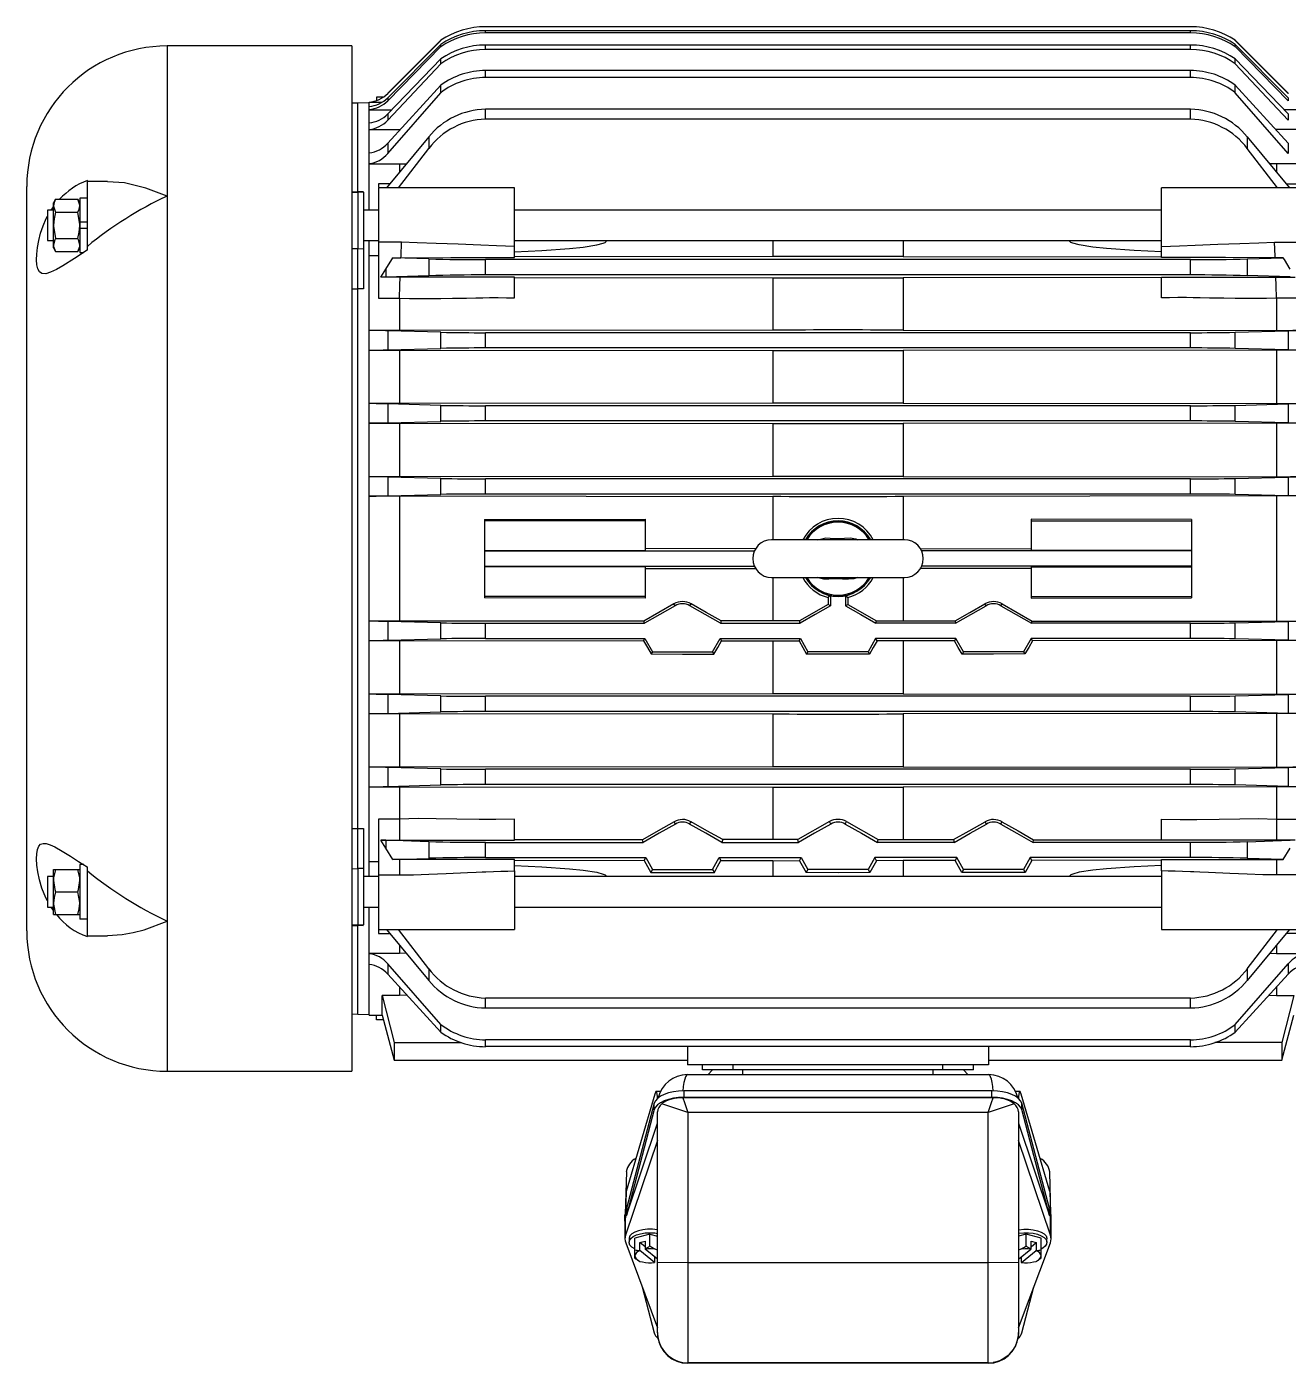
# Model space of a CAD drawing. Header units: inches. Extents: x -10.1 to 13.8, y -10 to 6.6.
# Drawn here: x -10.11 to 5.61, y -10.03 to 6.63 of the extents above; entities that cross this region are included whole.
import ezdxf

# ---------------------------------------------------------------- set-up
doc = ezdxf.new("R2010")
doc.units = ezdxf.units.IN
doc.header["$MEASUREMENT"] = 0

msp = doc.modelspace()

# ---------------------------------------------------------------- linework, layer by layer
at = {"color": 7, "linetype": 'Continuous', "lineweight": 25}
for p, q in [((4.393, 6.63), (-4.393, 6.63)), ((-4.393, 6.629), (-4.393, 6.63)), ((4.393, 6.629), (-4.393, 6.629)), ((-4.393, 6.553), (-4.393, 6.58)), ((4.393, 6.58), (-4.393, 6.58)), ((4.393, 6.553), (-4.393, 6.553)), ((4.393, 6.629), (4.393, 6.63)), ((4.393, 6.553), (4.393, 6.58)), ((-6.06, 6.39), (-8.36, 6.39)), ((-8.36, 6.39), (-8.36, -6.39)), ((-6.06, 6.39), (-6.06, -6.39)), ((-4.95, 6.461), (-5.611, 5.8)), ((-5.611, 5.799), (-4.95, 6.46)), ((-4.95, 6.41), (-5.611, 5.745)), ((-5.611, 5.708), (-4.95, 6.382)), ((-4.95, 6.46), (-4.95, 6.461)), ((-4.95, 6.382), (-4.95, 6.41)), ((-4.393, 6.347), (-4.393, 6.401)), ((4.393, 6.401), (-4.393, 6.401)), ((4.393, 6.347), (-4.393, 6.347)), ((4.393, 6.347), (4.393, 6.401)), ((5.611, 5.8), (4.95, 6.461)), ((4.95, 6.46), (4.95, 6.461)), ((5.611, 5.799), (4.95, 6.46)), ((4.95, 6.382), (4.95, 6.41)), ((4.95, 6.41), (5.611, 5.745)), ((5.611, 5.708), (4.95, 6.382)), ((-4.95, 6.228), (-5.611, 5.544)), ((-5.611, 5.466), (-4.95, 6.169)), ((-4.95, 6.169), (-4.95, 6.228)), ((4.95, 6.169), (4.95, 6.228)), ((4.95, 6.228), (5.611, 5.544)), ((5.611, 5.466), (4.95, 6.169)), ((-4.393, 5.997), (-4.393, 6.083)), ((4.393, 6.083), (-4.393, 6.083)), ((4.393, 5.997), (-4.393, 5.997)), ((4.393, 5.997), (4.393, 6.083)), ((-4.95, 5.901), (-5.611, 5.178)), ((-4.95, 5.808), (-4.95, 5.901)), ((4.95, 5.808), (4.95, 5.901)), ((4.95, 5.901), (5.611, 5.178)), ((-5.986, 5.679), (-6.06, 5.676)), ((-5.844, 5.683), (-5.986, 5.679)), ((-5.986, 4.564), (-5.986, 5.679)), ((-5.844, 5.637), (-5.844, 5.69)), ((-5.844, 5.689), (-5.69, 5.689)), ((-5.75, 5.75), (-5.75, 5.712)), ((-5.673, 5.75), (-5.75, 5.75)), ((-5.611, 5.051), (-4.95, 5.808)), ((-5.611, 5.8), (-5.611, 5.799)), ((-5.611, 5.745), (-5.611, 5.708)), ((5.611, 5.051), (4.95, 5.808)), ((5.611, 5.8), (5.611, 5.799)), ((5.611, 5.745), (5.611, 5.708)), ((-5.844, 4.344), (-5.844, 5.636)), ((-5.844, 5.596), (-5.561, 5.596)), ((-5.611, 5.544), (-5.611, 5.466)), ((-4.393, 5.477), (-4.393, 5.602)), ((4.393, 5.602), (-4.393, 5.602)), ((4.393, 5.477), (4.393, 5.602)), ((5.844, 5.596), (5.561, 5.596)), ((5.611, 5.544), (5.611, 5.466)), ((-5.844, 5.348), (-5.465, 5.348)), ((-5.465, 5.348), (-5.455, 5.348)), ((4.393, 5.477), (-4.393, 5.477)), ((5.465, 5.348), (5.455, 5.348)), ((5.844, 5.348), (5.465, 5.348)), ((-5.1, 5.258), (-5.627, 4.622)), ((-5.611, 5.178), (-5.611, 5.051)), ((-5.1, 5.258), (-5.1, 5.111)), ((5.1, 5.258), (5.1, 5.111)), ((5.1, 5.258), (5.627, 4.622)), ((5.611, 5.178), (5.611, 5.051)), ((-5.478, 4.622), (-5.1, 5.111)), ((5.478, 4.622), (5.1, 5.111)), ((-5.844, 4.922), (-5.465, 4.922)), ((-5.465, 4.922), (-5.465, 4.822)), ((-5.465, 4.922), (-5.381, 4.919)), ((5.465, 4.922), (5.381, 4.919)), ((5.465, 4.922), (5.465, 4.822)), ((5.844, 4.922), (5.465, 4.922)), ((-9.355, 4.712), (-9.355, 3.843)), ((-9.104, 4.7), (-9.355, 4.7)), ((-5.725, 4.673), (-5.725, 4.632)), ((-5.585, 4.673), (-5.725, 4.673)), ((5.585, 4.673), (5.725, 4.673)), ((-10.11, -4.64), (-10.11, 4.64)), ((-6.06, 4.573), (-5.986, 4.575)), ((-5.986, 4.564), (-6.06, 4.561)), ((-5.986, 4.575), (-5.914, 4.577)), ((-5.914, 4.566), (-5.986, 4.564)), ((-5.986, 4.564), (-5.986, 3.864)), ((-5.914, 4.566), (-5.914, 3.365)), ((-4.032, 4.622), (-5.725, 4.622)), ((-5.725, 4.622), (-5.725, 3.246)), ((-4.032, 3.892), (-4.032, 4.622)), ((5.725, 4.622), (4.032, 4.622)), ((4.032, 3.892), (4.032, 4.622)), ((-9.777, 4.344), (-9.851, 4.344)), ((-9.851, 4.344), (-9.851, 3.964)), ((-9.807, 4.344), (-9.777, 4.387)), ((-9.752, 4.479), (-9.777, 4.436)), ((-9.777, 3.873), (-9.777, 4.436)), ((-9.752, 4.479), (-9.474, 4.479)), ((-9.449, 4.436), (-9.474, 4.479)), ((-9.355, 4.494), (-9.449, 4.494)), ((-9.449, 4.494), (-9.449, 3.814)), ((-5.725, 4.344), (-5.914, 4.344)), ((4.032, 4.344), (-4.032, 4.344)), ((-9.752, 4.317), (-9.474, 4.317)), ((-9.355, 4.192), (-9.449, 4.192)), ((-9.355, 4.117), (-9.449, 4.117)), ((-9.851, 3.964), (-9.777, 3.964)), ((-9.777, 3.873), (-9.752, 3.829)), ((-9.752, 3.992), (-9.474, 3.992)), ((-9.474, 3.829), (-9.449, 3.873)), ((-6.06, 3.865), (-5.986, 3.864)), ((-5.986, 3.864), (-5.914, 3.863)), ((-5.914, 3.964), (-5.725, 3.964)), ((-5.844, -3.964), (-5.844, 3.964)), ((-5.439, 3.943), (-5.725, 3.943)), ((-4.032, 3.964), (4.032, 3.964)), ((-4.032, 3.752), (-4.032, 3.892)), ((-0.812, 3.964), (-0.812, 3.764)), ((0.812, 3.964), (0.812, 3.764)), ((4.032, 3.752), (4.032, 3.892)), ((5.439, 3.943), (5.725, 3.943)), ((-9.752, 3.829), (-9.474, 3.829)), ((-9.449, 3.814), (-9.4, 3.814)), ((-5.844, 3.778), (-5.725, 3.778)), ((-5.1, 3.736), (-5.546, 3.751)), ((-5.546, 3.751), (-5.447, 3.751)), ((-5.1, 3.736), (-5.1, 3.528)), ((-4.393, 3.537), (-4.393, 3.727)), ((4.393, 3.727), (-4.393, 3.727)), ((-0.812, 3.764), (-4.032, 3.76)), ((0.812, 3.764), (4.032, 3.76)), ((4.393, 3.537), (4.393, 3.727)), ((5.1, 3.736), (5.546, 3.751)), ((5.1, 3.736), (5.1, 3.528)), ((5.546, 3.751), (5.447, 3.751)), ((-5.697, 3.509), (-5.636, 3.609)), ((-5.697, 3.509), (-5.636, 3.511)), ((-5.456, 3.509), (-5.697, 3.509)), ((-5.636, 3.609), (-5.636, 3.511)), ((-5.636, 3.511), (-5.1, 3.528)), ((4.393, 3.537), (-4.393, 3.537)), ((-4.032, 3.249), (-4.032, 3.508)), ((-4.032, 3.505), (-0.812, 3.502)), ((-0.812, 3.502), (-0.812, 2.849)), ((4.032, 3.505), (0.812, 3.502)), ((0.812, 3.502), (0.812, 2.849)), ((4.032, 3.249), (4.032, 3.508)), ((5.636, 3.511), (5.1, 3.528)), ((5.456, 3.509), (5.697, 3.509)), ((-6.06, 3.363), (-5.986, 3.364)), ((-5.914, 3.365), (-5.986, 3.364)), ((-5.986, -3.364), (-5.986, 3.364)), ((-5.725, 3.246), (-5.465, 3.246)), ((-5.465, 3.246), (-5.465, 2.844)), ((5.465, 3.246), (5.465, 2.844)), ((5.725, 3.246), (5.465, 3.246)), ((-5.465, 2.844), (-5.844, 2.844)), ((-4.95, 2.821), (-5.611, 2.841)), ((-5.611, 2.841), (-5.611, 2.602)), ((-0.812, 2.849), (-5.465, 2.844)), ((0.812, 2.849), (5.465, 2.844)), ((4.95, 2.821), (5.611, 2.841)), ((5.465, 2.844), (5.844, 2.844)), ((5.611, 2.841), (5.611, 2.602)), ((-4.95, 2.621), (-4.95, 2.821)), ((-4.393, 2.626), (-4.393, 2.816)), ((4.393, 2.816), (-4.393, 2.816)), ((4.393, 2.626), (4.393, 2.816)), ((4.95, 2.621), (4.95, 2.821)), ((-5.844, 2.599), (-5.465, 2.599)), ((-5.611, 2.602), (-4.95, 2.621)), ((-5.465, 2.599), (-0.812, 2.595)), ((-5.465, 2.599), (-5.465, 1.932)), ((4.393, 2.626), (-4.393, 2.626)), ((-0.812, 2.595), (-0.812, 1.936)), ((5.465, 2.599), (0.812, 2.595)), ((0.812, 2.595), (0.812, 1.936)), ((5.611, 2.602), (4.95, 2.621)), ((5.844, 2.599), (5.465, 2.599)), ((5.465, 2.599), (5.465, 1.932)), ((-5.465, 1.932), (-5.844, 1.932)), ((-4.95, 1.91), (-5.611, 1.929)), ((-5.611, 1.929), (-5.611, 1.693)), ((-0.812, 1.936), (-5.465, 1.932)), ((-4.95, 1.711), (-4.95, 1.91)), ((-4.393, 1.716), (-4.393, 1.906)), ((4.393, 1.906), (-4.393, 1.906)), ((0.812, 1.936), (5.465, 1.932)), ((4.393, 1.716), (4.393, 1.906)), ((4.95, 1.91), (5.611, 1.929)), ((4.95, 1.711), (4.95, 1.91)), ((5.465, 1.932), (5.844, 1.932)), ((5.611, 1.929), (5.611, 1.693)), ((-5.844, 1.69), (-5.465, 1.69)), ((-5.611, 1.693), (-4.95, 1.711)), ((-5.465, 1.69), (-0.812, 1.686)), ((-5.465, 1.69), (-5.465, 1.02)), ((4.393, 1.716), (-4.393, 1.716)), ((-0.812, 1.686), (-0.812, 1.025)), ((5.465, 1.69), (0.812, 1.686)), ((0.812, 1.686), (0.812, 1.025)), ((5.611, 1.693), (4.95, 1.711)), ((5.844, 1.69), (5.465, 1.69)), ((5.465, 1.69), (5.465, 1.02)), ((-5.465, 1.02), (-5.844, 1.02)), ((-4.95, 1), (-5.611, 1.017)), ((-5.611, 1.017), (-5.611, 0.783)), ((-0.812, 1.025), (-5.465, 1.02)), ((-4.95, 0.801), (-4.95, 1)), ((0.812, 1.025), (5.465, 1.02)), ((4.95, 1), (5.611, 1.017)), ((4.95, 0.801), (4.95, 1)), ((5.465, 1.02), (5.844, 1.02)), ((5.611, 1.017), (5.611, 0.783)), ((-4.393, 0.805), (-4.393, 0.995)), ((4.393, 0.995), (-4.393, 0.995)), ((4.393, 0.805), (4.393, 0.995)), ((-5.844, 0.781), (-5.465, 0.781)), ((-5.611, 0.783), (-4.95, 0.801)), ((-5.465, 0.781), (-0.812, 0.776)), ((-5.465, 0.781), (-5.465, -0.781)), ((4.393, 0.805), (-4.393, 0.805)), ((-0.812, 0.776), (-0.812, 0.235)), ((5.465, 0.781), (0.812, 0.776)), ((0.812, 0.776), (0.812, 0.235)), ((5.611, 0.783), (4.95, 0.801)), ((5.844, 0.781), (5.465, 0.781)), ((5.465, 0.781), (5.465, -0.781)), ((-4.405, 0.489), (-2.405, 0.491)), ((-4.405, 0.489), (-4.405, -0.489)), ((-2.405, 0.47), (-4.405, 0.47)), ((-2.405, 0.491), (-2.405, 0.103)), ((2.405, 0.491), (2.405, 0.103)), ((4.405, 0.489), (2.405, 0.491)), ((2.405, 0.47), (4.405, 0.47)), ((4.405, 0.489), (4.405, -0.489)), ((0.827, 0.235), (-0.827, 0.235)), ((-4.405, 0.103), (-2.405, 0.103)), ((-4.405, 0.096), (-1.042, 0.096)), ((-1.021, 0.125), (-2.405, 0.124)), ((1.022, 0.125), (2.405, 0.124)), ((4.405, 0.096), (1.042, 0.096)), ((4.405, 0.103), (2.405, 0.103)), ((-4.405, -0.096), (-1.042, -0.096)), ((-2.405, -0.103), (-4.405, -0.103)), ((-2.405, -0.103), (-2.405, -0.491)), ((-2.405, -0.124), (-1.022, -0.125)), ((2.405, -0.124), (1.021, -0.125)), ((4.405, -0.096), (1.042, -0.096)), ((2.405, -0.103), (4.405, -0.103)), ((2.405, -0.103), (2.405, -0.491)), ((-0.827, -0.235), (0.827, -0.235)), ((-0.812, -0.235), (-0.812, -0.776)), ((0.812, -0.235), (0.812, -0.776)), ((-2.405, -0.47), (-4.405, -0.47)), ((-2.405, -0.491), (-4.405, -0.489)), ((-0.093, -0.461), (-0.093, -0.587)), ((-0.036, -0.454), (-0.036, -0.457)), ((0.036, -0.454), (0.036, -0.457)), ((0.093, -0.461), (0.122, -0.485)), ((0.093, -0.461), (0.093, -0.587)), ((2.405, -0.47), (4.405, -0.47)), ((2.405, -0.491), (4.405, -0.489)), ((-2.031, -0.587), (-2.045, -0.563)), ((-1.845, -0.587), (-1.831, -0.563)), ((-0.123, -0.57), (-0.48, -0.776)), ((-0.093, -0.587), (-0.123, -0.57)), ((0.093, -0.587), (0.123, -0.57)), ((0.123, -0.57), (0.48, -0.776)), ((1.845, -0.587), (1.831, -0.563)), ((2.031, -0.587), (2.045, -0.563)), ((-5.465, -0.781), (-5.844, -0.781)), ((-4.95, -0.801), (-5.611, -0.783)), ((-5.611, -0.783), (-5.611, -1.017)), ((-2.418, -0.778), (-5.465, -0.781)), ((-4.95, -1), (-4.95, -0.801)), ((-4.393, -0.805), (-2.411, -0.805)), ((-4.393, -0.995), (-4.393, -0.805)), ((-2.411, -0.805), (-2.418, -0.778)), ((-1.458, -0.777), (-1.465, -0.805)), ((-1.465, -0.805), (-0.473, -0.805)), ((-0.812, -0.776), (-1.458, -0.777)), ((-0.48, -0.776), (-0.812, -0.776)), ((-0.473, -0.805), (-0.48, -0.776)), ((0.473, -0.805), (0.48, -0.776)), ((1.465, -0.805), (0.473, -0.805)), ((0.48, -0.776), (0.812, -0.776)), ((0.812, -0.776), (1.458, -0.777)), ((1.458, -0.777), (1.465, -0.805)), ((2.411, -0.805), (2.418, -0.778)), ((4.393, -0.805), (2.411, -0.805)), ((2.418, -0.778), (5.465, -0.781)), ((4.393, -0.995), (4.393, -0.805)), ((4.95, -0.801), (5.611, -0.783)), ((4.95, -1), (4.95, -0.801)), ((5.465, -0.781), (5.844, -0.781)), ((5.611, -0.783), (5.611, -1.017)), ((-4.393, -0.995), (-2.407, -0.995)), ((-2.423, -1.023), (-2.407, -0.995)), ((-2.407, -0.995), (-2.313, -1.16)), ((-1.563, -1.16), (-1.469, -0.995)), ((-1.469, -0.995), (-0.469, -0.995)), ((-1.469, -0.995), (-1.452, -1.024)), ((-0.486, -1.025), (-0.469, -0.995)), ((-0.469, -0.995), (-0.375, -1.16)), ((0.469, -0.995), (0.375, -1.16)), ((1.469, -0.995), (0.469, -0.995)), ((0.486, -1.025), (0.469, -0.995)), ((1.469, -0.995), (1.452, -1.024)), ((1.563, -1.16), (1.469, -0.995)), ((2.407, -0.995), (2.313, -1.16)), ((4.393, -0.995), (2.407, -0.995)), ((2.423, -1.023), (2.407, -0.995)), ((-5.844, -1.02), (-5.465, -1.02)), ((-5.611, -1.017), (-4.95, -1)), ((-5.465, -1.02), (-2.423, -1.023)), ((-5.465, -1.02), (-5.465, -1.69)), ((-2.313, -1.16), (-2.329, -1.188)), ((-2.313, -1.16), (-1.563, -1.16)), ((-1.563, -1.16), (-1.546, -1.189)), ((-1.452, -1.024), (-0.812, -1.025)), ((-0.812, -1.025), (-0.486, -1.025)), ((-0.812, -1.025), (-0.812, -1.686)), ((-0.375, -1.16), (-0.392, -1.19)), ((0.375, -1.16), (-0.375, -1.16)), ((0.375, -1.16), (0.392, -1.19)), ((0.812, -1.025), (0.486, -1.025)), ((1.452, -1.024), (0.812, -1.025)), ((0.812, -1.025), (0.812, -1.686)), ((1.563, -1.16), (1.546, -1.189)), ((2.313, -1.16), (1.563, -1.16)), ((2.313, -1.16), (2.329, -1.188)), ((5.465, -1.02), (2.423, -1.023)), ((5.611, -1.017), (4.95, -1)), ((5.844, -1.02), (5.465, -1.02)), ((5.465, -1.02), (5.465, -1.69)), ((-5.465, -1.69), (-5.844, -1.69)), ((-4.95, -1.711), (-5.611, -1.693)), ((-5.611, -1.693), (-5.611, -1.929)), ((-0.812, -1.686), (-5.465, -1.69)), ((-4.95, -1.91), (-4.95, -1.711)), ((-4.393, -1.906), (-4.393, -1.716)), ((4.393, -1.716), (-4.393, -1.716)), ((0.812, -1.686), (5.465, -1.69)), ((4.393, -1.906), (4.393, -1.716)), ((4.95, -1.711), (5.611, -1.693)), ((4.95, -1.91), (4.95, -1.711)), ((5.465, -1.69), (5.844, -1.69)), ((5.611, -1.693), (5.611, -1.929)), ((-5.844, -1.932), (-5.465, -1.932)), ((-5.611, -1.929), (-4.95, -1.91)), ((-5.465, -1.932), (-0.812, -1.936)), ((-5.465, -1.932), (-5.465, -2.599)), ((4.393, -1.906), (-4.393, -1.906)), ((-0.812, -1.936), (-0.812, -2.595)), ((5.465, -1.932), (0.812, -1.936)), ((0.812, -1.936), (0.812, -2.595)), ((5.611, -1.929), (4.95, -1.91)), ((5.844, -1.932), (5.465, -1.932)), ((5.465, -1.932), (5.465, -2.599)), ((-5.465, -2.599), (-5.844, -2.599)), ((-4.95, -2.621), (-5.611, -2.602)), ((-5.611, -2.602), (-5.611, -2.841)), ((-0.812, -2.595), (-5.465, -2.599)), ((-4.95, -2.821), (-4.95, -2.621)), ((4.393, -2.626), (-4.393, -2.626)), ((-4.393, -2.816), (-4.393, -2.626)), ((0.812, -2.595), (5.465, -2.599)), ((4.393, -2.816), (4.393, -2.626)), ((4.95, -2.621), (5.611, -2.602)), ((4.95, -2.821), (4.95, -2.621)), ((5.465, -2.599), (5.844, -2.599)), ((5.611, -2.602), (5.611, -2.841)), ((-5.611, -2.841), (-4.95, -2.821)), ((4.393, -2.816), (-4.393, -2.816)), ((5.611, -2.841), (4.95, -2.821)), ((-5.844, -2.844), (-5.465, -2.844)), ((-5.465, -2.844), (-0.812, -2.849)), ((-5.465, -2.844), (-5.465, -3.246)), ((-0.812, -2.849), (-0.812, -3.502)), ((5.465, -2.844), (0.812, -2.849)), ((0.812, -2.849), (0.812, -3.502)), ((5.844, -2.844), (5.465, -2.844)), ((5.465, -2.844), (5.465, -3.246)), ((-5.465, -3.246), (-5.725, -3.246)), ((-5.725, -3.246), (-5.725, -4.673)), ((-4.032, -3.508), (-4.032, -3.249)), ((-2.027, -3.308), (-2.043, -3.28)), ((-1.849, -3.308), (-1.832, -3.28)), ((-0.107, -3.278), (-0.501, -3.501)), ((-0.089, -3.308), (-0.107, -3.278)), ((0.089, -3.308), (0.107, -3.278)), ((0.107, -3.278), (0.501, -3.501)), ((1.849, -3.308), (1.832, -3.28)), ((2.027, -3.308), (2.043, -3.28)), ((4.032, -3.508), (4.032, -3.249)), ((5.465, -3.246), (5.725, -3.246)), ((-6.06, -3.363), (-5.986, -3.364)), ((-5.986, -3.364), (-5.914, -3.365)), ((-5.914, -3.365), (-5.914, -4.566)), ((-5.636, -3.511), (-5.697, -3.509)), ((-5.697, -3.509), (-5.465, -3.509)), ((-5.636, -3.609), (-5.697, -3.509)), ((-5.1, -3.528), (-5.636, -3.511)), ((-5.636, -3.511), (-5.636, -3.609)), ((-5.546, -3.751), (-5.636, -3.609)), ((-5.1, -3.528), (-5.1, -3.736)), ((-4.393, -3.727), (-4.393, -3.537)), ((-4.393, -3.537), (-2.43, -3.537)), ((-2.438, -3.504), (-4.032, -3.505)), ((-2.43, -3.537), (-2.438, -3.504)), ((-1.437, -3.502), (-1.446, -3.537)), ((-1.446, -3.537), (-0.492, -3.537)), ((-0.812, -3.502), (-1.437, -3.502)), ((-0.501, -3.501), (-0.812, -3.502)), ((-0.492, -3.537), (-0.501, -3.501)), ((0.492, -3.537), (0.501, -3.501)), ((1.446, -3.537), (0.492, -3.537)), ((0.501, -3.501), (0.812, -3.502)), ((0.812, -3.502), (1.437, -3.502)), ((1.437, -3.502), (1.446, -3.537)), ((2.43, -3.537), (2.438, -3.504)), ((4.393, -3.537), (2.43, -3.537)), ((2.438, -3.504), (4.032, -3.505)), ((4.393, -3.727), (4.393, -3.537)), ((5.1, -3.528), (5.636, -3.511)), ((5.1, -3.528), (5.1, -3.736)), ((5.697, -3.509), (5.465, -3.509)), ((5.546, -3.751), (5.636, -3.609)), ((-9.4, -3.814), (-9.449, -3.814)), ((-9.449, -3.814), (-9.449, -4.492)), ((-5.725, -3.778), (-5.844, -3.778)), ((-5.546, -3.751), (-5.1, -3.736)), ((-5.465, -3.751), (-5.546, -3.751)), ((-5.465, -3.751), (-5.465, -3.943)), ((-4.393, -3.727), (-2.396, -3.727)), ((-4.032, -3.892), (-4.032, -3.752)), ((-4.032, -3.76), (-2.416, -3.762)), ((-2.416, -3.762), (-2.396, -3.727)), ((-1.48, -3.727), (-0.458, -3.727)), ((-1.48, -3.727), (-1.459, -3.763)), ((-1.459, -3.763), (-0.812, -3.764)), ((-0.812, -3.764), (-0.48, -3.765)), ((-0.812, -3.764), (-0.812, -3.964)), ((-0.48, -3.765), (-0.458, -3.727)), ((-0.48, -3.765), (-0.398, -3.914)), ((0.48, -3.765), (0.398, -3.914)), ((1.48, -3.727), (0.458, -3.727)), ((0.48, -3.765), (0.458, -3.727)), ((0.812, -3.764), (0.48, -3.765)), ((1.459, -3.763), (0.812, -3.764)), ((0.812, -3.764), (0.812, -3.964)), ((1.48, -3.727), (1.459, -3.763)), ((4.393, -3.727), (2.396, -3.727)), ((2.416, -3.762), (2.396, -3.727)), ((4.032, -3.76), (2.416, -3.762)), ((4.032, -3.892), (4.032, -3.752)), ((5.546, -3.751), (5.1, -3.736)), ((5.465, -3.751), (5.546, -3.751)), ((5.465, -3.751), (5.465, -3.943)), ((-9.777, -3.964), (-9.851, -3.964)), ((-9.851, -3.964), (-9.851, -4.344)), ((-9.777, -3.873), (-9.449, -3.873)), ((-9.777, -4.436), (-9.777, -3.873)), ((-9.355, -3.843), (-9.355, -4.712)), ((-6.06, -3.865), (-5.986, -3.864)), ((-5.914, -3.863), (-5.986, -3.864)), ((-5.986, -3.864), (-5.986, -4.564)), ((-5.725, -3.964), (-5.914, -3.964)), ((-5.725, -3.943), (-5.465, -3.943)), ((-4.032, -3.892), (-4.032, -4.622)), ((4.032, -3.964), (-4.032, -3.964)), ((-2.313, -3.875), (-2.334, -3.912)), ((-2.334, -3.912), (-1.541, -3.913)), ((-2.313, -3.875), (-1.563, -3.875)), ((-1.563, -3.875), (-1.541, -3.913)), ((-0.375, -3.875), (-0.398, -3.914)), ((0.375, -3.875), (-0.375, -3.875)), ((0.375, -3.875), (0.398, -3.914)), ((1.563, -3.875), (1.541, -3.913)), ((2.334, -3.912), (1.541, -3.913)), ((2.313, -3.875), (1.563, -3.875)), ((2.313, -3.875), (2.334, -3.912)), ((4.032, -3.892), (4.032, -4.622)), ((5.725, -3.943), (5.465, -3.943)), ((-9.752, -4.154), (-9.474, -4.154)), ((-9.851, -4.344), (-9.777, -4.344)), ((-9.777, -4.386), (-9.807, -4.344)), ((-9.777, -4.436), (-9.449, -4.436)), ((-9.355, -4.492), (-9.449, -4.492)), ((-5.914, -4.344), (-5.725, -4.344)), ((-5.844, -5.69), (-5.844, -4.344)), ((-4.032, -4.344), (4.032, -4.344)), ((-6.06, -4.561), (-5.986, -4.564)), ((-6.06, -4.573), (-5.986, -4.575)), ((-5.986, -4.564), (-5.914, -4.566)), ((-5.986, -5.679), (-5.986, -4.564)), ((-5.914, -4.577), (-5.986, -4.575)), ((-5.725, -4.622), (-4.032, -4.622)), ((-5.627, -4.622), (-5.1, -5.258)), ((-5.1, -5.111), (-5.478, -4.622)), ((4.032, -4.622), (5.725, -4.622)), ((5.1, -5.111), (5.478, -4.622)), ((5.627, -4.622), (5.1, -5.258)), ((-9.355, -4.7), (-9.103, -4.7)), ((-5.725, -4.673), (-5.585, -4.673)), ((-5.465, -4.822), (-5.465, -4.922)), ((5.465, -4.822), (5.465, -4.922)), ((5.725, -4.673), (5.585, -4.673)), ((-5.465, -4.922), (-5.844, -4.922)), ((-5.381, -4.919), (-5.465, -4.922)), ((5.381, -4.919), (5.465, -4.922)), ((5.465, -4.922), (5.844, -4.922)), ((-4.95, -5.808), (-5.611, -5.051)), ((-5.611, -5.051), (-5.611, -5.178)), ((-5.1, -5.111), (-5.1, -5.258)), ((4.95, -5.808), (5.611, -5.051)), ((5.1, -5.111), (5.1, -5.258)), ((5.611, -5.051), (5.611, -5.178)), ((-5.611, -5.178), (-4.95, -5.901)), ((5.611, -5.178), (4.95, -5.901)), ((-5.465, -5.446), (-5.681, -5.446)), ((-5.681, -5.69), (-5.681, -5.446)), ((-5.681, -5.446), (-5.531, -6.033)), ((-5.465, -5.342), (-5.465, -5.446)), ((-5.369, -5.443), (-5.465, -5.446)), ((4.393, -5.477), (-4.393, -5.477)), ((-4.393, -5.602), (-4.393, -5.477)), ((4.393, -5.602), (4.393, -5.477)), ((5.369, -5.443), (5.465, -5.446)), ((5.465, -5.342), (5.465, -5.446)), ((5.465, -5.446), (5.681, -5.446)), ((5.681, -5.446), (5.531, -6.033)), ((4.393, -5.602), (-4.393, -5.602)), ((-6.06, -5.676), (-5.986, -5.679)), ((-5.986, -5.679), (-5.844, -5.683)), ((-5.844, -5.69), (-5.681, -5.69)), ((-5.75, -5.75), (-5.75, -5.69)), ((-5.665, -5.75), (-5.75, -5.75)), ((-5.681, -5.69), (-5.531, -6.25)), ((-4.95, -5.901), (-4.95, -5.808)), ((4.95, -5.901), (4.95, -5.808)), ((5.531, -6.25), (5.681, -5.69)), ((-5.531, -6.033), (-4.694, -6.033)), ((-5.531, -6.033), (-5.531, -6.25)), ((4.393, -5.997), (-4.393, -5.997)), ((-4.393, -6.083), (-4.393, -5.997)), ((4.393, -6.083), (-4.393, -6.083)), ((-1.875, -6.083), (-1.875, -6.31)), ((1.875, -6.083), (1.875, -6.31)), ((4.393, -6.083), (4.393, -5.997)), ((5.531, -6.033), (4.694, -6.033)), ((5.531, -6.033), (5.531, -6.25)), ((-5.531, -6.25), (-1.875, -6.25)), ((1.875, -6.31), (-1.875, -6.31)), ((-1.688, -6.372), (-1.688, -6.31)), ((-1.307, -6.372), (-1.307, -6.31)), ((1.307, -6.372), (1.307, -6.31)), ((1.688, -6.372), (1.688, -6.31)), ((1.875, -6.25), (5.531, -6.25)), ((-8.36, -6.39), (-6.06, -6.39)), ((1.879, -6.433), (-1.879, -6.433)), ((1.688, -6.372), (-1.688, -6.372)), ((-1.622, -6.433), (-1.565, -6.372)), ((-1.185, -6.433), (-1.185, -6.372)), ((1.185, -6.433), (1.185, -6.372)), ((1.622, -6.433), (1.565, -6.372)), ((-2.213, -6.642), (-2.265, -6.642)), ((-1.918, -6.715), (-1.918, -6.635)), ((1.918, -6.635), (-1.918, -6.635)), ((1.918, -6.715), (1.918, -6.635)), ((2.265, -6.642), (2.213, -6.642)), ((-2.284, -6.677), (-2.641, -7.89)), ((-2.29, -6.788), (-2.635, -8.101)), ((-2.29, -6.868), (-2.29, -6.788)), ((-1.87, -6.905), (-2.196, -6.794)), ((1.933, -6.722), (-1.933, -6.722)), ((1.918, -6.715), (-1.918, -6.715)), ((2.196, -6.794), (1.87, -6.905)), ((2.641, -7.89), (2.284, -6.677)), ((2.29, -6.868), (2.29, -6.788)), ((2.635, -8.101), (2.29, -6.788)), ((-2.29, -6.868), (-2.637, -8.187)), ((-2.25, -9.65), (-2.25, -6.896)), ((-1.87, -6.905), (-1.87, -10.03)), ((1.87, -6.905), (-1.87, -6.905)), ((1.87, -10.03), (1.87, -6.905)), ((2.25, -6.896), (2.25, -9.65)), ((2.637, -8.187), (2.29, -6.868)), ((-2.637, -8.187), (-2.251, -7.036)), ((-2.251, -7.251), (-2.251, -7.036)), ((2.251, -7.036), (2.637, -8.187)), ((2.251, -7.036), (2.251, -7.251)), ((-2.251, -7.251), (-2.648, -8.434)), ((2.648, -8.434), (2.251, -7.251)), ((-2.52, -7.477), (-2.537, -7.489)), ((2.537, -7.489), (2.52, -7.477)), ((-2.638, -7.642), (-2.654, -8.173)), ((2.654, -8.173), (2.638, -7.642)), ((-2.641, -7.89), (-2.649, -8.164)), ((2.641, -7.89), (2.649, -8.164)), ((-2.631, -8.102), (-2.654, -8.192)), ((-2.631, -8.102), (-2.649, -8.164)), ((-2.631, -8.102), (-2.635, -8.101)), ((2.635, -8.101), (2.631, -8.102)), ((2.654, -8.192), (2.631, -8.102)), ((2.649, -8.164), (2.631, -8.102)), ((-2.654, -8.171), (-2.656, -8.18)), ((-2.656, -8.26), (-2.656, -8.18)), ((-2.655, -8.255), (-2.656, -8.26)), ((-2.656, -8.26), (-2.655, -8.264)), ((-2.655, -8.248), (-2.655, -8.255)), ((-2.655, -8.263), (-2.655, -8.478)), ((-2.654, -8.171), (-2.654, -8.192)), ((-2.648, -8.212), (-2.637, -8.18)), ((-2.648, -8.434), (-2.648, -8.212)), ((-2.637, -8.187), (-2.637, -8.18)), ((2.637, -8.18), (2.637, -8.187)), ((2.637, -8.18), (2.648, -8.212)), ((2.648, -8.434), (2.648, -8.212)), ((2.656, -8.18), (2.654, -8.171)), ((2.654, -8.192), (2.654, -8.171)), ((2.655, -8.255), (2.655, -8.248)), ((2.656, -8.26), (2.655, -8.255)), ((2.655, -8.264), (2.656, -8.26)), ((2.655, -8.478), (2.655, -8.263)), ((2.656, -8.26), (2.656, -8.18)), ((-2.604, -8.478), (-2.604, -8.522)), ((-2.344, -8.422), (-2.532, -8.472)), ((-2.532, -8.718), (-2.532, -8.472)), ((-2.344, -8.567), (-2.344, -8.422)), ((-2.344, -8.422), (-2.25, -8.447)), ((2.344, -8.422), (2.25, -8.447)), ((2.344, -8.567), (2.344, -8.422)), ((2.532, -8.472), (2.344, -8.422)), ((2.532, -8.718), (2.532, -8.472)), ((2.604, -8.522), (2.604, -8.478)), ((-2.646, -8.527), (-2.251, -9.589)), ((-2.47, -8.526), (-2.405, -8.508)), ((-2.47, -8.621), (-2.47, -8.526)), ((-2.405, -8.578), (-2.47, -8.526)), ((-2.47, -8.621), (-2.468, -8.626)), ((-2.285, -8.773), (-2.468, -8.626)), ((-2.405, -8.508), (-2.405, -8.604)), ((-2.405, -8.604), (-2.403, -8.608)), ((-2.25, -8.731), (-2.403, -8.608)), ((2.25, -8.731), (2.403, -8.608)), ((2.251, -9.589), (2.646, -8.527)), ((2.285, -8.773), (2.468, -8.626)), ((2.403, -8.608), (2.405, -8.604)), ((2.405, -8.508), (2.47, -8.526)), ((2.405, -8.604), (2.405, -8.508)), ((2.405, -8.578), (2.47, -8.526)), ((2.468, -8.626), (2.47, -8.621)), ((2.47, -8.526), (2.47, -8.621)), ((-2.283, -8.772), (-2.283, -8.705)), ((-1.87, -8.775), (-2.25, -8.776)), ((-1.87, -8.775), (1.87, -8.775)), ((2.25, -8.776), (1.87, -8.775)), ((2.283, -8.705), (2.283, -8.772)), ((-2.441, -9.078), (-2.29, -9.652)), ((2.29, -9.652), (2.441, -9.078)), ((1.87, -10.026), (-1.87, -10.026)), ((1.87, -10.03), (-1.87, -10.03))]:
    msp.add_line(p, q, dxfattribs=at)
at = {"color": 7, "linetype": 'Continuous', "lineweight": 25, "flags": 128}
for points in [[(-8.36, 4.518), (-8.362, 4.519), (-8.625, 4.619), (-8.891, 4.683), (-9.104, 4.698)], [(-9.752, 4.479), (-9.77, 4.439), (-9.777, 4.398)], [(-9.777, 4.398), (-9.777, 4.392), (-9.752, 4.317)], [(-9.449, 4.398), (-9.449, 4.404), (-9.474, 4.479)], [(-9.474, 4.317), (-9.456, 4.356), (-9.449, 4.398)], [(-9.355, 3.843), (-9.515, 3.742), (-9.66, 3.65), (-9.741, 3.604), (-9.812, 3.569), (-9.873, 3.551), (-9.921, 3.553), (-9.952, 3.574), (-9.973, 3.612), (-9.984, 3.662), (-9.989, 3.724), (-9.986, 3.797), (-9.977, 3.878), (-9.961, 3.966), (-9.938, 4.057), (-9.906, 4.149), (-9.867, 4.239), (-9.851, 4.267)], [(-9.752, 4.317), (-9.77, 4.237), (-9.777, 4.154)], [(-9.449, 4.154), (-9.449, 4.166), (-9.474, 4.317)], [(-9.777, 4.154), (-9.777, 4.143), (-9.752, 3.992)], [(-9.474, 3.992), (-9.456, 4.071), (-9.449, 4.154)], [(-9.752, 3.992), (-9.761, 3.974), (-9.777, 3.911)], [(-9.777, 3.911), (-9.775, 3.891), (-9.752, 3.829)], [(-9.449, 3.911), (-9.465, 3.975), (-9.474, 3.992)], [(-9.474, 3.829), (-9.45, 3.891), (-9.449, 3.911)], [(-5.986, 3.364), (-5.986, 3.481), (-5.986, 3.607), (-5.986, 3.736), (-5.986, 3.864)], [(-5.447, 3.751), (-5.446, 3.769), (-5.439, 3.943)], [(-4.032, 3.892), (-4.257, 3.898), (-4.452, 3.906), (-4.735, 3.919), (-5.009, 3.93), (-5.243, 3.938), (-5.439, 3.943)], [(-4.032, 3.824), (-3.689, 3.842), (-3.347, 3.867), (-3.175, 3.884), (-3.006, 3.91), (-2.925, 3.931), (-2.903, 3.942), (-2.894, 3.948), (-2.889, 3.955), (-2.888, 3.96), (-2.889, 3.964)], [(4.032, 3.824), (3.689, 3.842), (3.347, 3.867), (3.175, 3.884), (3.006, 3.91), (2.925, 3.931), (2.903, 3.942), (2.894, 3.948), (2.889, 3.955), (2.888, 3.96), (2.889, 3.964)], [(4.032, 3.892), (4.257, 3.898), (4.452, 3.906), (4.735, 3.919), (5.009, 3.93), (5.243, 3.938), (5.439, 3.943)], [(5.447, 3.751), (5.446, 3.769), (5.439, 3.943)], [(-5.636, 3.609), (-5.562, 3.728), (-5.546, 3.751)], [(-5.447, 3.751), (-4.827, 3.752), (-4.417, 3.752), (-4.032, 3.752)], [(5.447, 3.751), (4.827, 3.752), (4.417, 3.752), (4.032, 3.752)], [(5.636, 3.609), (5.562, 3.728), (5.546, 3.751)], [(-5.465, 3.246), (-5.46, 3.404), (-5.456, 3.509)], [(-4.032, 3.508), (-4.636, 3.508), (-5.046, 3.509), (-5.456, 3.509)], [(4.032, 3.508), (4.636, 3.508), (5.046, 3.509), (5.456, 3.509)], [(5.465, 3.246), (5.46, 3.404), (5.456, 3.509)], [(-5.465, 3.246), (-5.339, 3.242), (-5.204, 3.241), (-5.073, 3.241), (-4.951, 3.242), (-4.806, 3.245), (-4.63, 3.248), (-4.513, 3.251), (-4.427, 3.252), (-4.344, 3.253), (-4.236, 3.253), (-4.132, 3.252), (-4.032, 3.249)], [(5.465, 3.246), (5.339, 3.242), (5.204, 3.241), (5.073, 3.241), (4.951, 3.242), (4.806, 3.245), (4.63, 3.248), (4.513, 3.251), (4.427, 3.252), (4.344, 3.253), (4.236, 3.253), (4.132, 3.252), (4.032, 3.249)], [(-0.253, 0.235), (-0.152, 0.258), (-0.097, 0.257), (-0.039, 0.252), (-0.002, 0.251), (0.015, 0.251), (0.08, 0.256), (0.152, 0.258), (0.221, 0.248), (0.248, 0.235)], [(0.245, -0.235), (0.198, -0.253), (0.13, -0.258), (0.057, -0.254), (0.006, -0.251), (-0.037, -0.252), (-0.045, -0.253), (-0.116, -0.258), (-0.182, -0.255), (-0.246, -0.24), (-0.255, -0.235)], [(-0.122, -0.485), (-0.123, -0.507), (-0.123, -0.57)], [(-0.093, -0.461), (-0.117, -0.48), (-0.122, -0.485)], [(-0.093, -0.461), (-0.065, -0.466), (0.093, -0.461)], [(0.122, -0.485), (0.123, -0.507), (0.123, -0.57)], [(-2.045, -0.563), (-2.231, -0.67), (-2.418, -0.778)], [(-2.031, -0.587), (-2.221, -0.696), (-2.411, -0.805)], [(-1.465, -0.805), (-1.655, -0.696), (-1.845, -0.587)], [(-1.458, -0.777), (-1.644, -0.67), (-1.831, -0.563)], [(-0.093, -0.587), (-0.283, -0.696), (-0.473, -0.805)], [(0.093, -0.587), (0.283, -0.696), (0.473, -0.805)], [(1.458, -0.777), (1.644, -0.67), (1.831, -0.563)], [(1.465, -0.805), (1.655, -0.696), (1.845, -0.587)], [(2.031, -0.587), (2.221, -0.696), (2.411, -0.805)], [(2.045, -0.563), (2.231, -0.67), (2.418, -0.778)], [(-2.423, -1.023), (-2.376, -1.106), (-2.329, -1.188)], [(-1.546, -1.189), (-1.499, -1.107), (-1.452, -1.024)], [(-0.486, -1.025), (-0.44, -1.107), (-0.392, -1.19)], [(0.486, -1.025), (0.44, -1.107), (0.392, -1.19)], [(1.546, -1.189), (1.499, -1.107), (1.452, -1.024)], [(2.423, -1.023), (2.376, -1.106), (2.329, -1.188)], [(-2.329, -1.188), (-1.938, -1.189), (-1.546, -1.189)], [(0.392, -1.19), (0.047, -1.19), (-0.392, -1.19)], [(2.329, -1.188), (1.938, -1.189), (1.546, -1.189)], [(-5.465, -3.246), (-5.465, -3.372), (-5.466, -3.509)], [(-4.032, -3.249), (-4.265, -3.253), (-4.47, -3.251), (-4.749, -3.246), (-5.006, -3.242), (-5.234, -3.241), (-5.465, -3.246)], [(-2.043, -3.28), (-2.243, -3.393), (-2.438, -3.504)], [(-2.027, -3.308), (-2.23, -3.423), (-2.43, -3.537)], [(-1.446, -3.537), (-1.646, -3.423), (-1.849, -3.308)], [(-1.437, -3.502), (-1.633, -3.392), (-1.832, -3.28)], [(-0.089, -3.308), (-0.292, -3.423), (-0.492, -3.537)], [(0.089, -3.308), (0.292, -3.423), (0.492, -3.537)], [(1.437, -3.502), (1.633, -3.392), (1.832, -3.28)], [(1.446, -3.537), (1.646, -3.423), (1.849, -3.308)], [(2.027, -3.308), (2.23, -3.423), (2.43, -3.537)], [(2.043, -3.28), (2.243, -3.393), (2.438, -3.504)], [(4.032, -3.249), (4.265, -3.253), (4.47, -3.251), (4.749, -3.246), (5.006, -3.242), (5.234, -3.241), (5.465, -3.246)], [(5.465, -3.246), (5.465, -3.372), (5.466, -3.509)], [(-5.986, -3.864), (-5.986, -3.736), (-5.986, -3.607), (-5.986, -3.481), (-5.986, -3.364)], [(-9.851, -4.266), (-9.873, -4.226), (-9.921, -4.108), (-9.952, -4.005), (-9.973, -3.905), (-9.984, -3.82), (-9.989, -3.743), (-9.986, -3.678), (-9.977, -3.625), (-9.961, -3.586), (-9.938, -3.561), (-9.906, -3.55), (-9.867, -3.552), (-9.817, -3.567), (-9.761, -3.593), (-9.668, -3.646), (-9.565, -3.71), (-9.463, -3.775), (-9.355, -3.843)], [(-5.466, -3.509), (-4.872, -3.509), (-4.444, -3.508), (-4.032, -3.508)], [(5.466, -3.509), (4.872, -3.509), (4.444, -3.508), (4.032, -3.508)], [(-4.032, -3.752), (-4.627, -3.752), (-5.055, -3.751), (-5.465, -3.751)], [(-4.032, -3.824), (-3.689, -3.842), (-3.347, -3.867), (-3.175, -3.884), (-3.006, -3.91), (-2.925, -3.931), (-2.903, -3.942), (-2.894, -3.948), (-2.889, -3.955), (-2.888, -3.96), (-2.889, -3.964)], [(-2.416, -3.762), (-2.375, -3.838), (-2.334, -3.912)], [(-2.396, -3.727), (-2.354, -3.801), (-2.313, -3.875)], [(-1.563, -3.875), (-1.522, -3.801), (-1.48, -3.727)], [(-1.541, -3.913), (-1.501, -3.839), (-1.459, -3.763)], [(-0.458, -3.727), (-0.416, -3.801), (-0.375, -3.875)], [(0.458, -3.727), (0.416, -3.801), (0.375, -3.875)], [(1.541, -3.913), (1.501, -3.839), (1.459, -3.763)], [(1.563, -3.875), (1.522, -3.801), (1.48, -3.727)], [(2.396, -3.727), (2.354, -3.801), (2.313, -3.875)], [(2.416, -3.762), (2.375, -3.838), (2.334, -3.912)], [(4.032, -3.824), (3.689, -3.842), (3.347, -3.867), (3.175, -3.884), (3.006, -3.91), (2.925, -3.931), (2.903, -3.942), (2.894, -3.948), (2.889, -3.955), (2.888, -3.96), (2.889, -3.964)], [(4.032, -3.752), (4.627, -3.752), (5.055, -3.751), (5.465, -3.751)], [(-9.752, -3.873), (-9.775, -3.98), (-9.777, -4.014)], [(-9.449, -4.014), (-9.45, -3.98), (-9.474, -3.873)], [(-5.465, -3.943), (-5.292, -3.94), (-5.098, -3.933), (-4.882, -3.925), (-4.616, -3.913), (-4.509, -3.908), (-4.434, -3.905), (-4.391, -3.903), (-4.294, -3.9), (-4.201, -3.897), (-4.114, -3.894), (-4.032, -3.892)], [(0.398, -3.914), (0, -3.915), (-0.398, -3.914)], [(5.465, -3.943), (5.292, -3.94), (5.098, -3.933), (4.882, -3.925), (4.616, -3.913), (4.509, -3.908), (4.434, -3.905), (4.391, -3.903), (4.294, -3.9), (4.201, -3.897), (4.114, -3.894), (4.032, -3.892)], [(-9.777, -4.014), (-9.761, -4.124), (-9.752, -4.154)], [(-9.752, -4.154), (-9.77, -4.223), (-9.777, -4.295)], [(-9.474, -4.154), (-9.465, -4.124), (-9.449, -4.014)], [(-9.449, -4.295), (-9.449, -4.285), (-9.474, -4.154)], [(-9.777, -4.295), (-9.777, -4.305), (-9.752, -4.436)], [(-9.474, -4.436), (-9.456, -4.367), (-9.449, -4.295)], [(-9.103, -4.697), (-8.922, -4.687), (-8.785, -4.662), (-8.647, -4.626), (-8.362, -4.519), (-8.36, -4.518)], [(-1.879, -6.433), (-1.89, -6.439), (-1.901, -6.458), (-1.911, -6.488), (-1.92, -6.529), (-1.928, -6.58), (-1.934, -6.638)], [(1.934, -6.638), (1.928, -6.58), (1.92, -6.529), (1.911, -6.488), (1.901, -6.458), (1.89, -6.439), (1.879, -6.433)], [(-1.918, -6.635), (-1.986, -6.638), (-2.051, -6.647), (-2.112, -6.66), (-2.167, -6.679), (-2.213, -6.702), (-2.25, -6.728), (-2.276, -6.757), (-2.29, -6.788)], [(-2.25, -6.728), (-2.251, -6.705), (-2.253, -6.674), (-2.257, -6.653), (-2.263, -6.643), (-2.269, -6.644), (-2.276, -6.655), (-2.284, -6.677)], [(2.29, -6.788), (2.276, -6.757), (2.25, -6.728), (2.213, -6.702), (2.167, -6.679), (2.112, -6.66), (2.051, -6.647), (1.986, -6.638), (1.918, -6.635)], [(2.284, -6.677), (2.276, -6.655), (2.269, -6.644), (2.263, -6.643), (2.257, -6.653), (2.253, -6.674), (2.251, -6.705), (2.25, -6.728)], [(-1.918, -6.715), (-1.986, -6.718), (-2.051, -6.726), (-2.112, -6.74), (-2.167, -6.759), (-2.213, -6.782), (-2.25, -6.808), (-2.276, -6.837), (-2.29, -6.868)], [(-1.933, -6.722), (-1.913, -6.78), (-1.892, -6.842), (-1.87, -6.905)], [(1.87, -6.905), (1.892, -6.842), (1.913, -6.78), (1.933, -6.722)], [(2.29, -6.868), (2.276, -6.837), (2.25, -6.808), (2.213, -6.782), (2.167, -6.759), (2.112, -6.74), (2.051, -6.726), (1.986, -6.718), (1.918, -6.715)], [(-2.25, -8.366), (-2.255, -8.365), (-2.314, -8.358), (-2.374, -8.358), (-2.433, -8.365), (-2.487, -8.377), (-2.533, -8.395), (-2.569, -8.418), (-2.593, -8.443), (-2.604, -8.471), (-2.604, -8.478)], [(-2.569, -8.583), (-2.593, -8.557), (-2.604, -8.529), (-2.6, -8.501), (-2.583, -8.475), (-2.553, -8.45), (-2.511, -8.43), (-2.461, -8.415), (-2.404, -8.405), (-2.344, -8.402), (-2.284, -8.405), (-2.25, -8.41)], [(2.25, -8.366), (2.255, -8.365), (2.314, -8.358), (2.374, -8.358), (2.433, -8.365), (2.487, -8.377), (2.533, -8.395), (2.569, -8.418), (2.593, -8.443), (2.604, -8.471), (2.604, -8.478)], [(2.25, -8.41), (2.255, -8.409), (2.314, -8.403), (2.374, -8.403), (2.433, -8.409), (2.487, -8.422), (2.533, -8.44), (2.569, -8.462), (2.593, -8.488), (2.604, -8.515), (2.6, -8.543), (2.583, -8.57), (2.553, -8.594), (2.532, -8.606)], [(-2.532, -8.606), (-2.533, -8.605), (-2.569, -8.583)], [(-2.532, -8.718), (-2.52, -8.726), (-2.518, -8.728)], [(2.532, -8.718), (2.52, -8.726), (2.518, -8.728)], [(2.25, -9.647), (2.246, -9.705), (2.212, -9.813), (2.167, -9.884), (2.119, -9.933), (2.068, -9.971), (2.024, -9.994), (1.973, -10.012), (1.935, -10.021), (1.936, -10.021)]]:
    msp.add_lwpolyline(points, dxfattribs=at)
at = {"color": 7, "linetype": 'Continuous', "lineweight": 25}
for centre, radius, start, end in [((-4.393, 5.63), 1, 90, 123.8009), ((-4.393, 5.63), 1, 90.0008, 123.8161), ((-4.393, 5.583), 0.997, 90.0094, 123.9354), ((-4.393, 5.565), 0.988, 90.0301, 124.2869), ((4.393, 5.63), 1, 56.1991, 90), ((4.393, 5.63), 1, 56.1839, 89.9992), ((4.393, 5.583), 0.997, 56.0646, 89.9906), ((4.393, 5.565), 0.988, 55.7131, 89.9699), ((-8.36, 4.64), 1.75, 90, 180), ((-4.392, 5.422), 0.98, 90.0623, 124.6679), ((-4.392, 5.384), 0.963, 90.1099, 125.4165), ((4.392, 5.422), 0.98, 55.3321, 89.9377), ((4.392, 5.384), 0.963, 54.5835, 89.8901), ((-4.39, 5.136), 0.948, 90.1748, 126.1559), ((-4.389, 5.074), 0.924, 90.2834, 127.3966), ((4.39, 5.136), 0.948, 53.8441, 89.8252), ((4.389, 5.074), 0.924, 52.6034, 89.7166), ((-5.876, 6.064), 0.375, 274.9035, 315.0246), ((-5.876, 6.009), 0.374, 274.9404, 315.2163), ((-5.877, 5.968), 0.372, 275.1264, 315.6987), ((-5.877, 5.798), 0.368, 275.1932, 316.3798), ((-4.379, 4.673), 0.928, 90.8808, 140.9866), ((4.379, 4.673), 0.928, 39.0134, 89.1192), ((-5.88, 5.714), 0.366, 275.6749, 317.3561), ((-4.373, 4.571), 0.906, 91.2712, 143.3934), ((4.373, 4.571), 0.906, 36.6066, 88.7288), ((-5.88, 5.414), 0.358, 275.7665, 318.7619), ((-5.886, 5.278), 0.357, 276.6943, 320.4042), ((-9.067, 3.913), 0.849, 109.8057, 138.1849), ((-6.364, 0.246), 4.716, 115.0407, 129.3593), ((-4.444, 26.169), 22.442, 268.3229, 270.1284), ((0, -322.548), 326.314, 89.85737, 90.14263), ((4.444, 26.169), 22.442, 269.8716, 271.6771), ((-4.436, -20.91), 24.446, 89.9, 91.5575), ((0, 364.735), 361.235, 269.87116, 270.12884), ((4.436, -20.91), 24.446, 88.4425, 90.1), ((-5.86, -6.443), 9.287, 88.4654, 89.9041), ((0, -382.809), 385.659, 89.87932, 90.12068), ((5.86, -6.443), 9.287, 90.0959, 91.5346), ((-4.414, 31.682), 28.866, 268.9364, 270.0407), ((4.414, 31.682), 28.866, 269.9593, 271.0636), ((-5.851, 11.733), 9.134, 270.041, 271.5038), ((-4.414, -27.426), 30.052, 89.9616, 91.0223), ((0, 412.109), 409.515, 269.88635, 270.11365), ((4.414, -27.426), 30.052, 88.9777, 90.0384), ((-5.86, -8.227), 10.159, 88.5945, 89.9096), ((-4.414, 32.587), 30.681, 269.0002, 270.0391), ((0, -422.367), 424.304, 89.89031, 90.10969), ((4.414, 32.587), 30.681, 269.9609, 270.9998), ((5.86, -8.227), 10.159, 90.0904, 91.4055), ((-5.849, 11.288), 9.597, 270.0284, 271.4205), ((-4.412, -29.951), 31.667, 89.9657, 90.9723), ((0, 441.106), 439.421, 269.89409, 270.10591), ((4.412, -29.951), 31.667, 89.0277, 90.0343), ((-5.86, -9.675), 10.695, 88.6629, 89.9121), ((-4.415, 32.782), 31.787, 269.0355, 270.0383), ((0, -446.425), 447.45, 89.89599, 90.10401), ((4.415, 32.782), 31.787, 269.9617, 270.9645), ((5.86, -9.675), 10.695, 90.0879, 91.3371), ((-5.848, 10.608), 9.828, 270.0222, 271.3817), ((-4.412, -31.708), 32.513, 89.9676, 90.948), ((0, 455.559), 454.783, 269.89766, 270.10234), ((4.412, -31.708), 32.513, 89.052, 90.0324), ((0.001, 0.008), 0.494, 27.4282, 152.5718), ((0, 0), 0.47, 30, 150), ((0, 0), 0.458, 30.8706, 149.1294), ((0, 0), 0.455, 31.0967, 148.9033), ((-0.827, 0), 0.235, 90, 270), ((0.827, 0), 0.235, 270, 90), ((-0.01, -0.017), 0.481, 206.9117, 256.4682), ((0, 0), 0.47, 210, 330), ((0, 0), 0.458, 210.8706, 265.5), ((0, 0), 0.455, 211.0967, 328.9033), ((0, 0), 0.458, 274.5, 329.1294), ((0.009, -0.016), 0.482, 283.5854, 333.0316), ((-1.938, -0.749), 0.214, 60.1198, 119.9712), ((-1.938, -0.748), 0.186, 60.0653, 119.9347), ((1.938, -0.749), 0.214, 60.0288, 119.8802), ((1.938, -0.748), 0.186, 60.0653, 119.9347), ((-5.861, -11.648), 10.867, 88.6833, 89.9128), ((-4.415, 31.335), 32.14, 269.0463, 270.0381), ((4.415, 31.335), 32.14, 269.9619, 270.9537), ((5.861, -11.648), 10.867, 90.0872, 91.3167), ((-4.412, -33.103), 32.108, 89.9667, 90.9595), ((4.412, -33.103), 32.108, 89.0405, 90.0333), ((-5.848, 8.698), 9.718, 270.0251, 271.3999), ((-5.86, -12.199), 10.508, 88.6398, 89.9113), ((-4.415, 29.686), 31.402, 269.0235, 270.0386), ((0, -441.106), 439.421, 89.89409, 90.10591), ((4.415, 29.686), 31.402, 269.9614, 270.9765), ((5.86, -12.199), 10.508, 90.0887, 91.3602), ((-5.85, 7.434), 9.366, 270.0347, 271.4613), ((-4.413, -32.751), 30.845, 89.9637, 90.9971), ((0, 422.367), 424.304, 269.89031, 270.10969), ((4.413, -32.751), 30.845, 89.0029, 90.0363), ((-5.86, -12.421), 9.822, 88.5474, 89.9077), ((-4.414, 27.355), 29.981, 268.9765, 270.0397), ((0, -412.109), 409.515, 89.88635, 90.11365), ((4.414, 27.355), 29.981, 269.9603, 271.0235), ((5.86, -12.421), 9.822, 90.0923, 91.4526), ((-4.414, -31.615), 28.799, 89.9581, 91.0649), ((4.414, -31.615), 28.799, 88.9351, 90.0419), ((-5.852, 5.907), 8.751, 270.0519, 271.5786), ((0, 382.809), 385.659, 269.87932, 270.12068), ((-1.938, -3.467), 0.215, 60.5902, 119.5203), ((-1.938, -3.466), 0.181, 60.4246, 119.5754), ((0, -3.467), 0.217, 60.5293, 119.4707), ((0, -3.466), 0.181, 60.4246, 119.5754), ((1.938, -3.467), 0.215, 60.4797, 119.4098), ((1.938, -3.466), 0.181, 60.4246, 119.5754), ((-4.439, 20.663), 24.199, 268.4341, 270.1084), ((4.439, 20.663), 24.199, 269.8916, 271.5659), ((-4.438, -26.591), 22.865, 89.8882, 91.6604), ((4.438, -26.591), 22.865, 88.3396, 90.1118), ((-6.296, -0.138), 4.842, 230.8283, 244.7716), ((-9.065, -3.898), 0.864, 218.4891, 250.3925), ((-8.36, -4.64), 1.75, 180, 270), ((-5.883, -5.273), 0.351, 39.2154, 83.6861), ((5.883, -5.273), 0.351, 96.3139, 140.7846), ((-5.882, -5.418), 0.362, 41.5201, 83.9515), ((-4.371, -4.566), 0.911, 216.7657, 268.5696), ((4.371, -4.566), 0.911, 271.4304, 323.2343), ((5.882, -5.418), 0.362, 96.0485, 138.4799), ((-4.38, -4.675), 0.926, 218.9579, 269.1747), ((4.38, -4.675), 0.926, 270.8253, 321.0421), ((-4.389, -5.074), 0.923, 232.5948, 269.7252), ((4.389, -5.074), 0.923, 270.2748, 307.4052), ((-4.391, -5.136), 0.948, 233.8393, 269.83), ((4.391, -5.136), 0.948, 270.17, 306.1607), ((-1.879, -6.803), 0.371, 89.9555, 167.1544), ((1.879, -6.803), 0.371, 12.8456, 90.0445), ((-2.112, -6.904), 0.138, 127.5, 176.8223), ((-1.953, -7.166), 0.445, 87.4388, 123.1615), ((1.967, -7.114), 0.393, 54.3893, 95.0105), ((2.112, -6.904), 0.138, 3.1777, 52.5), ((-2.263, -7.032), 0.0134, 341.2223, 359.8427), ((2.263, -7.032), 0.0134, 180.1573, 198.7777), ((-2.263, -7.247), 0.0134, 341.2223, 359.8427), ((2.263, -7.247), 0.0134, 180.1573, 198.7777), ((-2.417, -7.677), 0.224, 117.3113, 171.0197), ((2.417, -7.677), 0.224, 8.9803, 62.6887), ((-2.515, -8.257), 0.14, 161.2834, 176.3192), ((-2.521, -8.263), 0.134, 176.4495, 180.1345), ((-2.513, -8.205), 0.142, 163.5074, 174.8719), ((2.515, -8.257), 0.14, 3.6808, 18.7166), ((2.513, -8.205), 0.142, 5.1281, 16.4926), ((2.521, -8.263), 0.134, 359.8655, 3.5505), ((-2.518, -8.478), 0.137, 161.1687, 200.8663), ((2.518, -8.478), 0.137, 339.1337, 18.8313), ((-2.449, -8.708), 0.0842, 103.2671, 168.4642), ((-2.49, -8.446), 0.176, 256.3966, 276.4414), ((-2.515, -8.351), 0.276, 293.4679, 308.3107), ((-2.344, -8.987), 0.383, 75.7813, 98.8526), ((-2.179, -8.361), 0.264, 231.3925, 254.416), ((2.179, -8.361), 0.264, 285.584, 308.6075), ((2.344, -8.987), 0.383, 81.1474, 104.2187), ((2.515, -8.351), 0.276, 231.6893, 246.5321), ((2.449, -8.708), 0.0842, 11.5358, 76.7329), ((2.49, -8.446), 0.176, 263.5586, 283.6034), ((-2.43, -8.661), 0.106, 196.4771, 265.9606), ((-2.344, -8.478), 0.305, 235.0733, 242.8136), ((-2.344, -8.394), 0.383, 255.7813, 278.8526), ((-2.316, -8.717), 0.0644, 298.9356, 300.8805), ((2.316, -8.717), 0.0644, 239.1195, 241.0644), ((2.344, -8.394), 0.383, 261.1474, 284.2187), ((2.43, -8.661), 0.106, 274.0394, 343.5229), ((2.344, -8.478), 0.305, 297.1864, 304.9267), ((-2.165, -9.611), 0.132, 197.9066, 232.9401), ((-2.264, -9.594), 0.0135, 0.2113, 20.7109), ((-1.87, -9.646), 0.38, 180, 270), ((-1.869, -9.646), 0.381, 180.0919, 260.3333), ((-1.869, -9.65), 0.381, 180, 186.1949), ((1.87, -9.646), 0.38, 270, 360), ((2.165, -9.611), 0.132, 307.0599, 342.0934), ((1.869, -9.65), 0.381, 353.8051, 0), ((2.264, -9.594), 0.0135, 159.2891, 179.7887), ((-1.87, -9.65), 0.38, 186.2028, 270.0179), ((1.87, -9.65), 0.38, 269.9821, 353.7972)]:
    msp.add_arc(centre, radius, start, end, dxfattribs=at)

doc.saveas('drawing.dxf')
